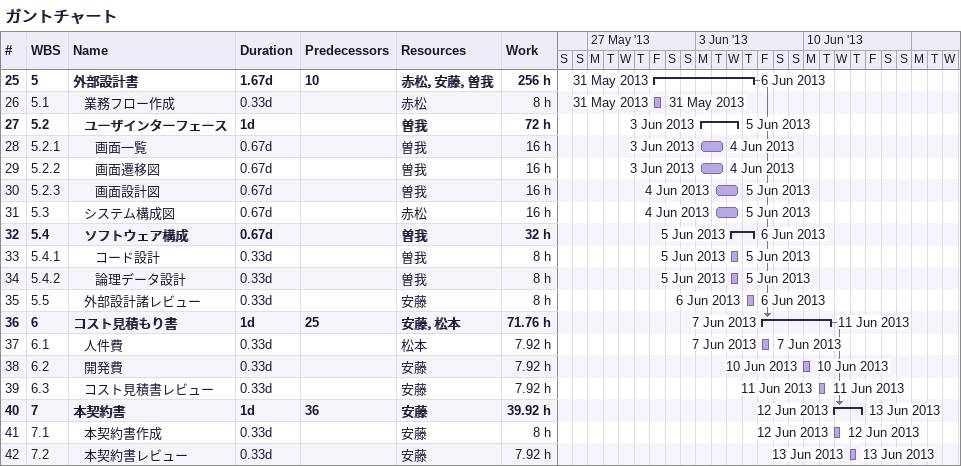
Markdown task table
ガントチャート

| ID | WBS | Task | Duration | Start | Finish | Predecessors | Resources | Work (h) |
|---|---|---|---|---|---|---|---|---|
| 25 | 5 | **外部設計書** | 1.67d | 2013-05-31 | 2013-06-06 | 10 | 赤松, 安藤, 曽我 | 256 |
| 26 | 5.1 | 業務フロー作成 | 0.33d | 2013-05-31 | 2013-05-31 |  | 赤松 | 8 |
| 27 | 5.2 | **ユーザインターフェース** | 1d | 2013-06-03 | 2013-06-05 |  | 曽我 | 72 |
| 28 | 5.2.1 | 画面一覧 | 0.67d | 2013-06-03 | 2013-06-04 |  | 曽我 | 16 |
| 29 | 5.2.2 | 画面遷移図 | 0.67d | 2013-06-03 | 2013-06-04 |  | 曽我 | 16 |
| 30 | 5.2.3 | 画面設計図 | 0.67d | 2013-06-04 | 2013-06-05 |  | 曽我 | 16 |
| 31 | 5.3 | システム構成図 | 0.67d | 2013-06-04 | 2013-06-05 |  | 赤松 | 16 |
| 32 | 5.4 | **ソフトウェア構成** | 0.67d | 2013-06-05 | 2013-06-06 |  | 曽我 | 32 |
| 33 | 5.4.1 | コード設計 | 0.33d | 2013-06-05 | 2013-06-05 |  | 曽我 | 8 |
| 34 | 5.4.2 | 論理データ設計 | 0.33d | 2013-06-05 | 2013-06-05 |  | 曽我 | 8 |
| 35 | 5.5 | 外部設計諸レビュー | 0.33d | 2013-06-06 | 2013-06-06 |  | 安藤 | 8 |
| 36 | 6 | **コスト見積もり書** | 1d | 2013-06-07 | 2013-06-11 | 25 | 安藤, 松本 | 71.76 |
| 37 | 6.1 | 人件費 | 0.33d | 2013-06-07 | 2013-06-07 |  | 松本 | 7.92 |
| 38 | 6.2 | 開発費 | 0.33d | 2013-06-10 | 2013-06-10 |  | 安藤 | 7.92 |
| 39 | 6.3 | コスト見積書レビュー | 0.33d | 2013-06-11 | 2013-06-11 |  | 安藤 | 7.92 |
| 40 | 7 | **本契約書** | 1d | 2013-06-12 | 2013-06-13 | 36 | 安藤 | 39.92 |
| 41 | 7.1 | 本契約書作成 | 0.33d | 2013-06-12 | 2013-06-12 |  | 安藤 | 8 |
| 42 | 7.2 | 本契約書レビュー | 0.33d | 2013-06-13 | 2013-06-13 |  | 安藤 | 7.92 |
